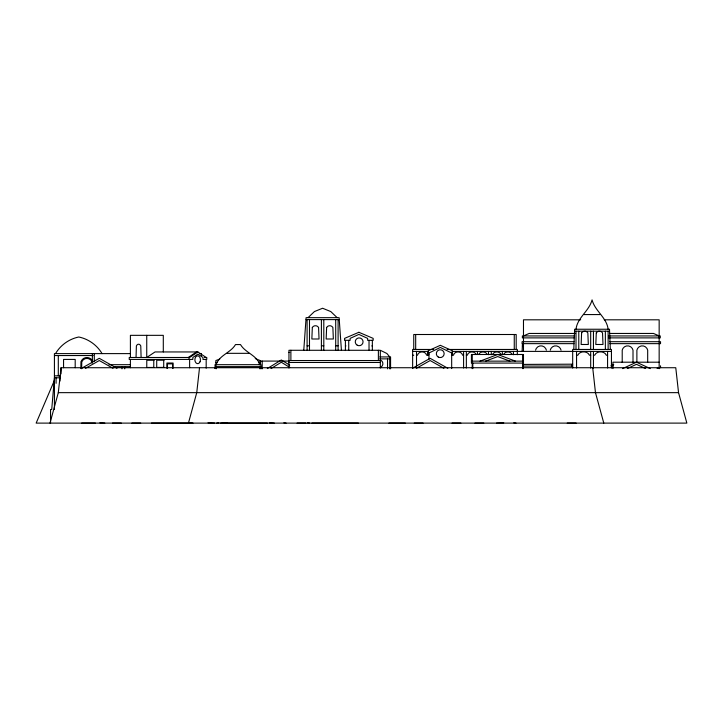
<?xml version="1.0" encoding="UTF-8"?>
<svg xmlns="http://www.w3.org/2000/svg" width="723" height="723" viewBox="0 0 723 723"><rect width="100%" height="100%" fill="white"/><g stroke="black" fill="none" stroke-linecap="round" stroke-linejoin="round"><path stroke-width="1.08" d="M472.173 368.613L472.291 363.082M573.791 349.453L574.622 329.245L609.507 329.245L610.339 349.453M522.114 351.477L522.485 343.642L522.485 346.57M341.428 350.303L339.105 317.668L306.1 317.668L303.768 350.303M49.995 423.109L58.301 392.652L61.066 367.727L675.77 367.727L678.545 392.652L686.85 423.109L36.15 423.109L54.65 379.846M199.521 367.727L196.746 392.652L188.441 423.109M576.005 329.245C577.334 317.524 589.164 311.161 592.065 299.891C594.966 311.161 606.796 317.524 608.124 329.245M136.041 357.487L136.385 345.91A3.678 2.585 -90 0 1 140.768 345.91L141.102 357.487M428.856 354.324L428.567 355.219L426.615 355.219C425.702 350.836 418.4 350.836 417.487 355.219L416.511 355.219M535.58 350.176L536.294 348.432A5.522 5.522 0 0 1 545.657 348.432L546.38 350.176M550.257 350.176L550.971 348.432A5.522 5.522 0 0 1 560.334 348.432L561.057 350.176M216.132 364.681C219.277 355.074 230.601 352.914 235.517 344.564L240.488 344.564C245.395 352.914 256.719 355.074 259.864 364.681M478.698 354.324C480.325 351.116 485.612 351.116 487.239 354.324M492.544 354.324C494.171 351.116 499.457 351.116 501.084 354.324M503.624 354.324C505.241 351.116 510.537 351.116 512.155 354.324M55.535 353.61C60.506 345.124 69.155 338.951 78.789 336.999C88.432 338.951 97.072 345.124 102.051 353.61M308.034 317.668L314.415 311.568L322.603 308.251L330.782 311.568L337.162 317.668M214.65 368.387L216.222 366.787M572.679 364.184L522.584 364.41M188.26 357.487L196.539 351.947M206.182 357.487L197.903 351.947L189.625 357.487L129.227 357.487L129.227 359.421L192.833 359.421L192.833 357.487L197.903 354.098L202.964 357.487L202.964 359.421L206.769 359.421L206.769 357.487L204.51 357.487M267.311 368.567L281.319 359.973L289.715 365.133M271.035 368.558L281.319 362.25L289.724 367.411M81.591 368.287L99.286 358.319L116.972 368.287M85.531 368.287L99.286 360.542L113.032 368.287M412.435 368.296L430.149 358.319L447.844 368.287M416.403 368.287L430.149 360.542L443.895 368.287M219.729 359.069L215.852 360.533L215.852 368.007M622.639 368.594L636.457 362.196L650.275 368.594M627.41 368.522L636.457 364.329L645.503 368.522M523.479 335.942L529.128 333.448L575.625 333.448M480.009 361.139L497.722 354.496L515.445 361.139M485.522 361.139L497.722 356.566L509.923 361.139M657.08 368.378L659.159 367.727M220.497 423.109L227.239 422.566M584.03 314.568L600.099 314.568M306.1 319.602L339.105 319.602M580.668 319.81L523.479 319.81L523.479 351.523M604.22 319.81L659.159 319.81L659.159 368.676M574.622 331.179L609.507 331.179M609.498 333.448L653.52 333.448L659.159 335.942M573.945 335.942L522.377 335.942L522.377 337.885L573.945 337.885M608.703 335.942L660.271 335.942L660.271 337.885L608.703 337.885M573.945 341.699L522.096 341.699L522.096 343.642L573.945 343.642M609.823 341.699L660.542 341.699L660.542 343.642L609.823 343.642M307.094 345.811L309.489 345.811M321.401 345.811L323.796 345.811M335.707 345.811L338.102 345.811M345.404 345.91L345.956 345.91M371.803 345.91L372.354 345.91M433.646 349.453L412.634 349.453L412.634 368.242M447.112 349.453L517.307 349.453L517.307 354.713M412.634 351.396L428.396 351.396M452.029 351.396L611.45 351.396M197.903 351.947L155.02 351.947L146.742 357.487L146.742 335.336M288.947 352.435L289.778 352.435M452.508 352.779L451.233 352.779L440.325 347.456L429.426 352.779L428.143 352.779L428.143 350.836L440.325 345.305L452.508 350.836L452.508 355.219M227.067 353.33L248.929 353.33M130.113 353.61L54.424 353.61L54.424 409.516M199.521 353.61L201.455 353.61L201.455 355.824M412.634 355.219L413.746 355.219M451.532 355.219L453.484 355.219C454.396 350.836 461.699 350.836 462.612 355.219L463.588 355.219M466.353 355.219L467.329 355.219C468.188 351.233 474.424 350.772 476.159 354.324M576.556 355.219L577.804 355.219C579.602 350.727 587.636 350.727 589.435 355.219L590.682 355.219M593.447 355.219L594.695 355.219C596.493 350.727 604.527 350.727 606.326 355.219L607.573 355.219M54.424 355.544L93.186 355.544M379.747 356.927L390.574 356.927L390.574 368.838M379.747 358.87L390.574 358.87M154.162 360.271L146.769 360.271L146.769 367.465L154.162 367.465M164.103 360.226L156.71 360.226L156.71 367.42L164.103 367.42M288.947 360.533L380.325 360.533M289.001 361.084L260.271 361.084L260.271 364.41M471.423 361.139L523.479 361.139M659.159 362.196L612.923 362.196L612.923 368.603M215.852 362.467L216.963 362.467M259.051 362.467L260.153 362.467M288.947 362.467L380.325 362.467M612.923 364.482L613.746 364.482M108.965 364.681L130.294 364.681M610.944 365.793L613.267 365.793M522.973 366.073L572.661 366.073M113.475 366.624L130.294 366.624M260.976 366.624L215.02 366.624L215.02 364.681L260.976 364.681L260.976 368.838M54.424 375.852L60.172 375.852M59.964 377.795L54.424 377.795L51.713 409.516L50.547 409.516L50.547 423.109M58.301 392.652L678.545 392.652M99.837 422.828L104.817 423.109M190.8 422.828L193.014 423.109M208.007 422.828L214.641 423.109M218.897 422.828L216.683 423.109M269.29 422.828L274.279 423.109M283.868 422.828L286.082 423.109M307.564 422.828L309.778 423.109M503.75 422.828L496.502 423.109M513.782 422.828L516.005 423.109M380.894 350.556L386.877 353.493L389.742 356.927L389.742 368.838M255.264 358.581L260.153 360.533L260.153 364.681M92.896 361.59L91.496 359.43A6.39 6.39 0 0 0 82.35 359.43L80.958 361.59L80.831 368.549M603.786 423.109L595.472 392.652L592.706 367.727M92.183 363.199L92.083 361.871A5.549 5.549 0 0 0 81.762 361.871L81.663 368.739M523.163 363.082L523.28 368.613M660.542 365.793L660.542 367.727M647.681 362.449L647.681 350.176L646.968 348.432A5.522 5.522 0 0 0 637.605 348.432L636.882 350.176L636.882 362.449M633.005 362.449L633.005 350.176L632.291 348.432A5.522 5.522 0 0 0 622.928 348.432L622.214 350.176L622.214 362.449M611.45 368.007L611.45 349.453L572.679 349.453L572.679 368.007M608.124 331.179L608.124 349.453M607.573 351.396L607.573 368.007M605.359 331.179L605.359 349.453M593.447 331.179L593.447 349.453M593.447 351.396L593.447 368.007M590.682 331.179L590.682 349.453M590.682 351.396L590.682 368.007M578.771 331.179L578.771 349.453M576.556 351.396L576.556 368.007M576.095 423.109L567.23 423.109M576.005 331.179L576.005 349.453M571.577 364.41L571.577 366.344M522.648 354.496L522.648 368.613M516.195 349.453L516.195 334.505L413.746 334.505L413.746 349.453M514.261 334.505L514.261 349.453M513.429 351.396L513.429 354.713M502.349 351.396L502.349 354.261M491.279 351.396L491.279 354.713M488.504 351.396L488.504 354.713M483.795 423.109L474.93 423.109M477.433 351.396L477.433 354.261M472.806 363.082L472.806 368.613M472.255 354.496L472.255 361.139M466.353 351.396L466.353 368.007M463.588 351.396L463.588 368.007M460.903 423.109L452.038 423.109M451.676 352.779L451.676 368.558M428.974 352.779L428.974 359.476M427.591 351.396L427.591 355.219M423.072 423.109L414.216 423.109M416.511 351.396L416.511 366.895M415.68 334.505L415.68 349.453M405.332 423.109L388.893 423.109M387.528 358.87L387.528 368.838M380.325 368.007L380.325 350.284L288.947 350.284L288.947 368.007M378.382 350.284L378.382 360.533M372.354 340.316L372.354 350.565M369.028 340.316L369.028 350.438M358.391 423.109L311.884 423.109M348.73 340.316L348.73 350.438M345.404 340.316L345.404 350.565M338.102 319.602L338.102 350.438M335.707 319.602L335.707 350.438M323.796 319.602L323.796 350.438M321.401 319.602L321.401 350.438M309.489 319.602L309.489 350.438M307.094 319.602L307.094 350.438M305.928 423.109L297.072 423.109M290.89 350.284L290.89 360.533M267.383 423.109L223.326 423.109M262.205 361.084L262.205 368.838M259.864 366.624L259.864 368.838M259.322 362.467L259.322 364.681M216.132 366.624L216.132 368.838M206.182 359.421L206.182 368.188M190.239 423.109L151.45 423.109M189.625 359.421L189.625 367.727M189.028 357.487L189.028 359.421M173.113 368.332L173.113 363.027L166.896 363.027L166.896 368.332M172.535 368.179L172.535 363.85L167.474 363.85L167.474 368.179M163.714 360.226L163.714 367.42M163.299 351.947L163.299 335.336L130.402 335.336L130.402 357.487M153.773 360.271L153.773 367.465M140.723 423.109L131.866 423.109M130.402 359.421L130.402 367.727M124.754 366.624L124.754 368.857M121.988 366.624L121.988 368.838M121.301 423.109L112.436 423.109M95.4 423.109L81.681 423.109M94.297 353.61L94.297 361.364M92.363 353.61L92.363 362.467M75.192 367.727L75.192 359.421L63.561 359.421L63.561 367.727M61.066 367.727L61.066 373.899M59.955 375.852L59.964 381.075M58.301 355.544L58.301 375.852M56.087 377.795L56.087 383.317M380.94 360.298A3.904 3.904 0 0 1 380.94 367.067M312.327 327.429L311.848 338.997L319.042 338.997L318.563 327.429A3.678 3.678 0 0 0 312.327 327.429M326.633 327.429L326.154 338.997L333.348 338.997L332.869 327.429A3.678 3.678 0 0 0 326.633 327.429M581.608 332.905L581.129 344.482L588.323 344.482L587.844 332.905A3.678 3.678 0 0 0 581.608 332.905M596.285 332.905L595.806 344.482L603 344.482L602.521 332.905A3.678 3.678 0 0 0 596.285 332.905M358.879 332.291L344.573 338.382L344.573 340.316L350.113 340.316L350.113 338.382L358.879 334.415L367.646 338.382L367.646 340.316L373.185 340.316L373.185 338.382L358.879 332.291M523.479 354.496L471.423 354.496L471.423 363.082L523.479 363.082L523.479 354.496M357.207 345.187A3.904 3.904 0 0 0 363.063 341.807A3.904 3.904 0 0 0 357.207 338.427A3.904 3.904 0 0 0 357.207 345.187M200.072 361.717A3.904 2.784 -90 0 0 197.668 355.852A3.904 2.784 -90 0 0 195.255 361.717A3.904 2.784 -90 0 0 200.072 361.717M438.283 357.045A3.904 3.904 0 0 0 444.148 353.664A3.904 3.904 0 0 0 438.283 350.284A3.904 3.904 0 0 0 438.283 357.045"/></g></svg>
